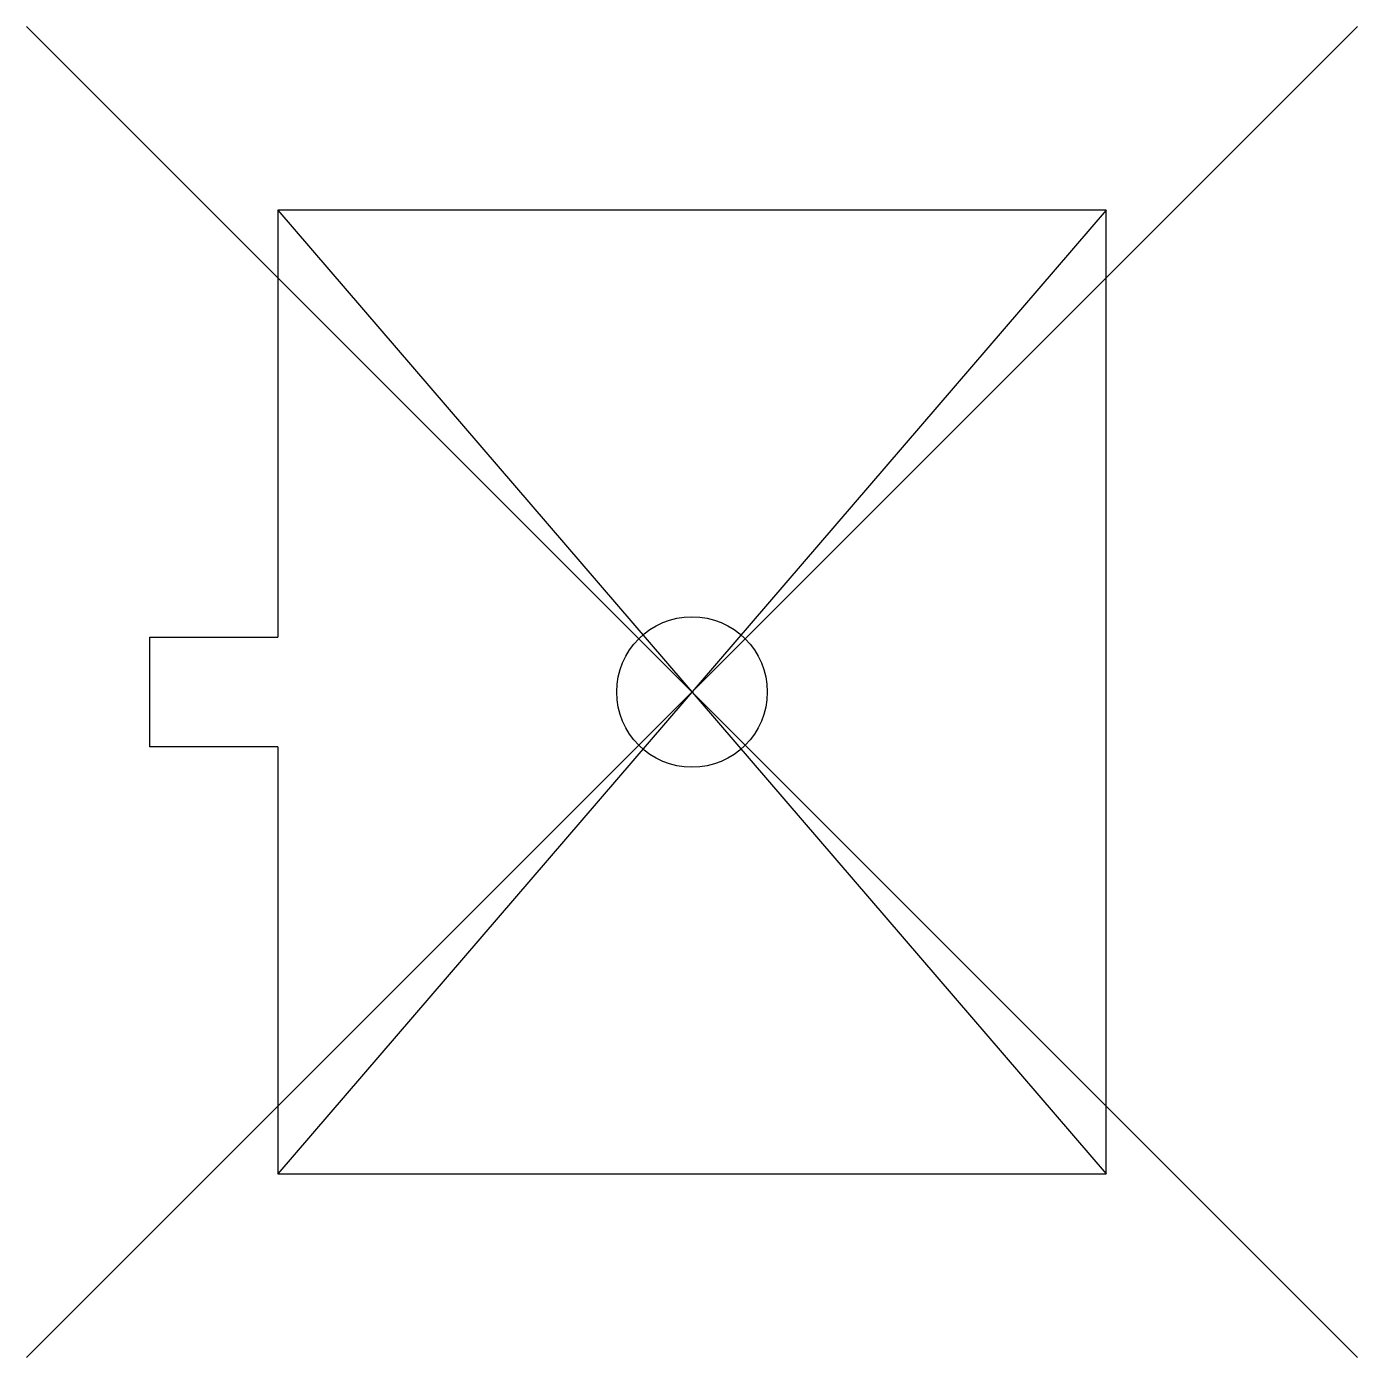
# Model space of a CAD drawing. Header units: metres. Extents: x -0.26 to 1.51, y -0.88 to 0.88.
import ezdxf

# ---------------------------------------------------------------- set-up
doc = ezdxf.new("R2010")
doc.units = ezdxf.units.M
doc.header["$MEASUREMENT"] = 0

msp = doc.modelspace()

# ---------------------------------------------------------------- linework, layer by layer
for p, q in [((-0.2589, -0.8839), (1.5089, 0.8839)), ((1.5089, -0.8839), (-0.2589, 0.8839)), ((1.175, 0.64), (0.075, 0.64)), ((0.075, 0.64), (0.075, 0.073)), ((0.075, 0.64), (1.175, -0.64)), ((1.175, 0.64), (0.075, -0.64)), ((1.175, -0.64), (1.175, 0.64)), ((-0.095, -0.073), (-0.095, 0.073)), ((-0.095, 0.073), (0.075, 0.073)), ((0.075, -0.073), (-0.095, -0.073)), ((0.075, -0.073), (0.075, -0.64)), ((0.075, -0.64), (1.175, -0.64))]:
    msp.add_line(p, q)
msp.add_circle((0.625, 0), 0.1)

doc.saveas('drawing.dxf')
